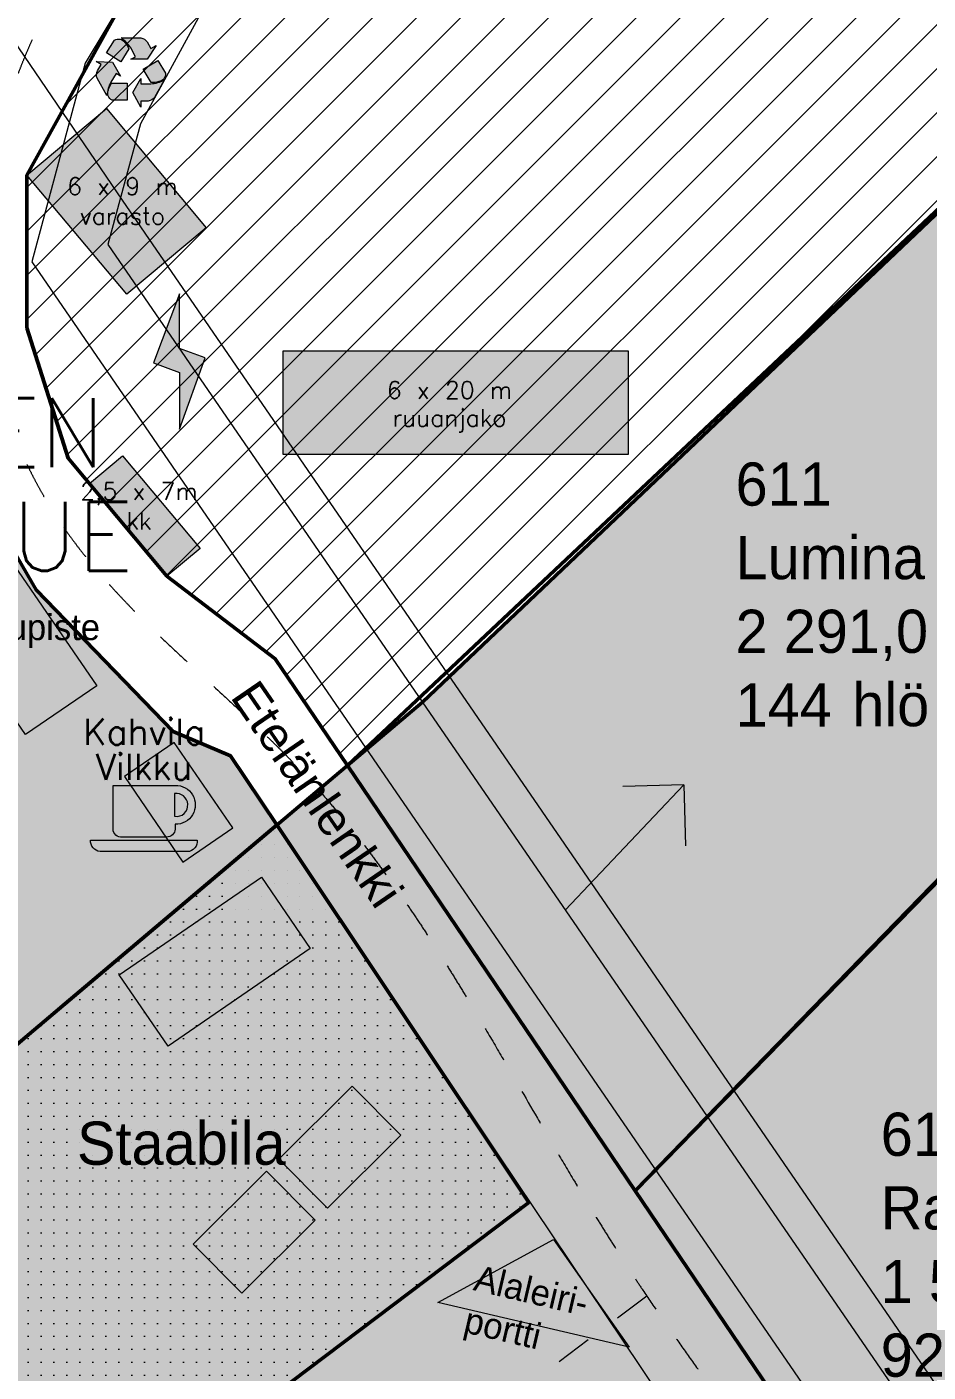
# Model space of a CAD drawing. Header units: millimetres. Extents: x 396621004 to 402046651, y 6785344214 to 6789799943.
# Drawn here: x 398865056 to 398917262, y 6786679741 to 6786757662 of the extents above; entities that cross this region are included whole.
import ezdxf
from ezdxf.enums import TextEntityAlignment as Align

# ---------------------------------------------------------------- set-up
doc = ezdxf.new("R2010")
doc.units = ezdxf.units.MM
doc.header["$MEASUREMENT"] = 0
doc.linetypes.add('Katkoviiva', pattern=[4233.333333, 2116.666667, -2116.666667])
for name, color, linetype, lineweight in [('01 Ilmakuva - tiet_Kynä_nro__2', 8, 'Continuous', 15), ('02 Johtolinjat_Kynä_nro__101', 252, 'Continuous', 15), ('02 Nimistö_Kynä_nro__41', 7, 'Continuous', 35), ('03 Alaleirit_Kynä_nro__1', 7, 'Continuous', 13), ('03 Alueiden rajat_Kynä_nro__1', 7, 'Continuous', 13), ('03 Alueiden rajat_Kynä_nro__19', 255, 'Continuous', 0), ('03 Bajamajat_Kynä_nro__1', 7, 'Continuous', 13), ('03 Ohjelmalaaksot_Kynä_nro__1', 7, 'Continuous', 13), ('03 Reitit_Kynä_nro__120', 7, 'Continuous', 20), ('03 Yhteisalueet_Kynä_nro__1', 7, 'Continuous', 13), ('04 Sähköt_Kynä_nro__1', 7, 'Continuous', 13), ('ARCHICAD-vyöhykeleimat_Kynä_nro__1', 7, 'Continuous', 13)]:
    doc.layers.add(name, color=color, linetype=linetype, lineweight=lineweight)
for name, color, linetype, lineweight, true_color in [('02 Tiet_Kynä_nro__102', 7, 'Continuous', 15, 0xcccccc), ('03 Alaleirit_Kynä_nro__201', 7, 'Continuous', 50, 0x992dbe), ('03 Alaleirit_Kynä_nro__208', 7, 'Continuous', 13, 0x992cbe), ('03 Alaleirit_Kynä_nro__241', 7, 'Continuous', 13, 0xca92de), ('03 Alueiden rajat_Kynä_nro__201', 7, 'Continuous', 50, 0x992dbe), ('03 Alueiden rajat_Kynä_nro__203', 7, 'Continuous', 50, 0xf6ea27), ('03 Alueiden rajat_Kynä_nro__223', 7, 'Continuous', 0, 0xf7f05d), ('03 Alueiden rajat_Kynä_nro__241', 7, 'Continuous', 13, 0xca92de), ('03 Alueiden rajat_Kynä_nro__4', 7, 'Continuous', 20, 0x029e21), ('03 Ohjelmalaaksot_Kynä_nro__203', 7, 'Continuous', 50, 0xf6ea27), ('03 Vyöhykkeet_Kynä_nro__203', 7, 'Continuous', 50, 0xf6ea27), ('04 Sähköt_Kynä_nro__203', 7, 'Continuous', 50, 0xf6ea27)]:
    doc.layers.add(name, color=color, linetype=linetype, lineweight=lineweight, true_color=true_color)
doc.layers.add('03 Alaleirit', color=7, linetype='Continuous')
doc.layers.add('03 Vyöhykkeet', color=7, linetype='Continuous')
doc.styles.add('LUOTU_TYYLI_5', font='')
doc.styles.get('LUOTU_TYYLI_5').set_extended_font_data('Arial')

# ---------------------------------------------------------------- blocks, each defined once
blk = doc.blocks.new('Lumina_611_1', base_point=(398913694, 6786724930))
at = {"layer": '03 Vyöhykkeet_Kynä_nro__203', "linetype": 'Continuous', "lineweight": 0, "true_color": 0xfefefe}
blk.add_hatch(color=7, dxfattribs=at).paths.add_polyline_path([(398887969, 6786718546), (398883622, 6786714876), (398900299, 6786690236), (398961493, 6786753150), (398942029, 6786769901)])
at = {"layer": '03 Vyöhykkeet_Kynä_nro__203', "color": 2, "linetype": 'Continuous', "lineweight": 50, "true_color": 0xf6ea27, "flags": 128}
blk.add_lwpolyline([(398887969, 6786718546), (398883622, 6786714876), (398900299, 6786690236), (398961493, 6786753150), (398942029, 6786769901)], close=True, dxfattribs=at)
at = {"layer": 'ARCHICAD-vyöhykeleimat_Kynä_nro__1', "color": 7, "lineweight": 13}
for tag, p in [('ROOM_NUMBER', (398906108, 6786732430)), ('ROOM_NAME', (398906108, 6786728171)), ('DUMMY_153', (398920032, 6786724250)), ('DUMMY_151', (398906108, 6786723903)), ('DUMMY_152', (398917113, 6786723901)), ('DUMMY_154', (398906108, 6786719636)), ('rivi_04b', (398911939, 6786719652))]:
    blk.add_attdef(tag, text='', height=2500, dxfattribs=at).set_placement(p, align=Align.TOP_LEFT)
blk = doc.blocks.new('Rannikkoseutu_612_19', base_point=(398926225, 6786687267))
at = {"layer": '03 Vyöhykkeet_Kynä_nro__203', "linetype": 'Continuous', "lineweight": 0, "true_color": 0xfefefe}
blk.add_hatch(color=7, dxfattribs=at).paths.add_polyline_path([(398900299, 6786690236), (398928472, 6786648613), (398933313, 6786652573), (398952990, 6786672637), (398918917, 6786709288)])
at = {"layer": '03 Vyöhykkeet_Kynä_nro__203', "color": 2, "linetype": 'Continuous', "lineweight": 50, "true_color": 0xf6ea27, "flags": 128}
blk.add_lwpolyline([(398900299, 6786690236), (398928472, 6786648613), (398933313, 6786652573), (398952990, 6786672637), (398918917, 6786709288)], close=True, dxfattribs=at)
at = {"layer": 'ARCHICAD-vyöhykeleimat_Kynä_nro__1', "color": 7, "lineweight": 13}
for tag, p in [('ROOM_NUMBER', (398914518, 6786694767)), ('ROOM_NAME', (398914518, 6786690508)), ('DUMMY_151', (398914518, 6786686240)), ('DUMMY_152', (398925621, 6786686237)), ('DUMMY_153_0', (398928540, 6786686586)), ('DUMMY_153_1', (398914518, 6786681972)), ('rivi_04b', (398918954, 6786681989))]:
    blk.add_attdef(tag, text='', height=2500, dxfattribs=at).set_placement(p, align=Align.TOP_LEFT)
blk = doc.blocks.new('Murtoviiva_18', base_point=(398896247, 6786706503))
at = {"layer": '03 Alaleirit_Kynä_nro__208', "color": 215, "linetype": 'Continuous', "lineweight": 13, "true_color": 0x992cbe}
for q in [(398899585, 6786713669), (398903217, 6786710233)]:
    blk.add_line((398903119, 6786713767), q, dxfattribs=at)
at = {"layer": '03 Alaleirit_Kynä_nro__208', "color": 215, "linetype": 'Continuous', "lineweight": 13, "true_color": 0x992cbe, "flags": 128}
blk.add_lwpolyline([(398896247, 6786706503), (398903119, 6786713767)], dxfattribs=at)

msp = doc.modelspace()

# ---------------------------------------------------------------- hatches: boundary and pattern name
at = {"layer": '03 Alaleirit_Kynä_nro__241', "linetype": 'Continuous', "lineweight": 0, "true_color": 0x322437}
msp.add_hatch(color=189, dxfattribs=at).paths.add_polyline_path([(398887969.44, 6786718546.03), (398942028.95, 6786769901.06), (399012795, 6786709000.82), (399036219.1, 6786706893.9), (399064770.14, 6786704325.83), (399063235.98, 6786694929.06), (399056927.08, 6786672088.72), (399055113.56, 6786659394.07), (399056975.33, 6786648901.29), (399061268.25, 6786621287.27), (399060008.25, 6786598059.23), (399053076.24, 6786567121.18), (399028604.2, 6786526335.12), (399000342.16, 6786517367.11), (398975280.12, 6786517347.11), (398920720.45, 6786540307.16), (398898617.1, 6786560341.75), (398870650.98, 6786583647.08), (398850636.67, 6786605592.1), (398822316.75, 6786642930.64), (398814969.45, 6786656931.07)])
at = {"layer": '03 Alueiden rajat_Kynä_nro__19', "linetype": 'Continuous', "lineweight": 0}
for points in [[(398865059.15, 6786749077.58), (398869658.27, 6786752930.9), (398875438.25, 6786746032.22), (398870839.13, 6786742178.9)], [(398879895.11, 6786738901.39), (398899894.93, 6786738901.39), (398899894.93, 6786732901.39), (398879895.11, 6786732901.39)], [(398868674.53, 6786731216.5), (398870590.83, 6786732822.05), (398875086.37, 6786727456.41), (398873170.07, 6786725850.86)], [(398869099.98, 6786719500.77), (398864978.35, 6786716670.2), (398859317.21, 6786724913.46), (398863438.84, 6786727744.04)], [(398873586.78, 6786716212.99), (398870701.64, 6786714231.59), (398874098.33, 6786709285.63), (398876983.47, 6786711267.03)], [(398881473.21, 6786704283.15), (398873229.94, 6786698622), (398870399.37, 6786702743.63), (398878642.64, 6786708404.78)], [(398879642.75, 6786692078.59), (398883897.73, 6786696308.85), (398886717.91, 6786693472.19), (398882462.92, 6786689241.93)], [(398874678.6, 6786687143.28), (398878933.58, 6786691373.54), (398881753.76, 6786688536.89), (398877498.78, 6786684306.63)]]:
    msp.add_hatch(color=255, dxfattribs=at).paths.add_polyline_path(points)
at = {"layer": '03 Alueiden rajat_Kynä_nro__223', "linetype": 'Continuous', "lineweight": 0, "true_color": 0x3d3c17}
msp.add_hatch(color=39, dxfattribs=at).paths.add_polyline_path([(398859244.55, 6786741710.23), (398854880.73, 6786742955.49), (398849758.62, 6786733328.28), (398848808.99, 6786729259.73), (398846907.31, 6786722521.61), (398862789.97, 6786697293.53), (398867262.85, 6786701068.83), (398879543.53, 6786711434.22), (398876854.75, 6786715443.15), (398873526.41, 6786716851.29), (398865589.59, 6786725044.14), (398860097.97, 6786734562.83)])
at = {"layer": '03 Alueiden rajat_Kynä_nro__241', "linetype": 'Continuous', "lineweight": 13, "true_color": 0xca92de}
h = msp.add_hatch(dxfattribs=at)
h.set_pattern_fill('Harkkomuuraus', color=191, style=0, pattern_type=2)
h.set_pattern_definition([(45, (1245072124.6, 6788065563.7), (-1272.7921724, 1272.7921724), [])])
h.paths.add_polyline_path([(398865059.15, 6786740229.31), (398867455.56, 6786732671.4), (398873170.07, 6786725850.86), (398879437.59, 6786721058.04), (398883621.66, 6786714876.33), (398942028.95, 6786769901.06), (398898941.88, 6786806981.16), (398886425.38, 6786786836.2), (398882426.95, 6786780341.57), (398877880.85, 6786772258.95), (398865059.15, 6786749077.58)])
h = msp.add_hatch(dxfattribs=at)
h.set_pattern_fill('Kipsi', color=191, style=0, pattern_type=2)
h.set_pattern_definition([(0, (1245072124.56, 6788065563.66), (0, 750), [0, -750])])
h.paths.add_polyline_path([(398879543.53, 6786711434.22), (398894123.29, 6786689570.47), (398858740.65, 6786662863.55), (398849786.09, 6786686317.73)])
at = {"layer": '03 Alueiden rajat_Kynä_nro__4', "linetype": 'Continuous', "lineweight": 20, "true_color": 0x029e21}
for points in [[(398872233.35, 6786756415.52), (398872536.82, 6786756582.75), (398872025.97, 6786755785.01), (398871086.1, 6786755783.33), (398871356.26, 6786755932.2), (398871074.83, 6786756442.91, 0.1040844), (398870510.85, 6786757019.86), (398871665.04, 6786757019.86, -0.2011953), (398872024.16, 6786756795.15)], [(398870490.75, 6786755639.91), (398869662.87, 6786756165.66), (398870129.06, 6786756897.12, -0.39588976), (398870736.4, 6786756761.49, -0.09096524), (398870969.43, 6786756390.98)], [(398869365.51, 6786755483.64), (398869069.82, 6786755664.26), (398870015.88, 6786755616.17), (398870483.37, 6786754800.81), (398870220.13, 6786754961.61), (398869916.16, 6786754463.98, 0.1040844), (398869694.77, 6786753688.14), (398869122.49, 6786754690.45, -0.2011953), (398869139.56, 6786755113.74)], [(398871800.42, 6786755205.83), (398872637.02, 6786755717.59), (398873088.44, 6786754976.91, -0.39588976), (398872699.21, 6786754491.37, -0.09096524), (398872263.93, 6786754445.32)], [(398871651.05, 6786753366.35), (398871651.05, 6786753019.86), (398871198.92, 6786753852.28), (398871651.05, 6786754676.26), (398871651.05, 6786754367.8), (398872234.18, 6786754367.8, 0.1040844), (398873011.67, 6786754583.3), (398872454.63, 6786753572.43, -0.2011953), (398872084.51, 6786753366.35)], [(398870856.46, 6786754398.15), (398870858.06, 6786753417.44), (398869990.66, 6786753417.44, -0.39588976), (398869778.62, 6786754002.5, -0.09096524), (398869965.83, 6786754398.15)]]:
    msp.add_hatch(color=104, dxfattribs=at).paths.add_polyline_path(points)
at = {"layer": '03 Ohjelmalaaksot_Kynä_nro__203', "linetype": 'Continuous', "lineweight": 50, "true_color": 0xf6ea27}
msp.add_hatch(color=2, dxfattribs=at).paths.add_polyline_path([(398895559.81, 6786687416.28), (398899941.08, 6786681187.31), (398888868.16, 6786683780.69)])
at = {"layer": '03 Yhteisalueet_Kynä_nro__1', "linetype": 'Continuous', "lineweight": 13}
h = msp.add_hatch(color=7, dxfattribs=at)
h.paths.add_polyline_path([(398870046.76, 6786713723.06), (398873647.81, 6786713723.06, -1.03588176), (398873647.81, 6786711473.49), (398873647.81, 6786711194.08, -0.3781467), (398873153.01, 6786710726.77), (398870569.05, 6786710726.77, -0.41790229), (398870046.76, 6786711194.08)])
h.paths.add_polyline_path([(398873614.92, 6786713248.5), (398873614.92, 6786711942.72, 0.50402572), (398874370.54, 6786712632.07, 0.45671698)], flags=0)
msp.add_hatch(color=7, dxfattribs=at).paths.add_polyline_path([(398868735.95, 6786710555.28), (398874916.19, 6786710555.28, -0.43669733), (398874359.41, 6786709887.15), (398869292.73, 6786709887.15, -0.37936776)])
at = {"layer": '04 Sähköt_Kynä_nro__203', "linetype": 'Continuous', "lineweight": 50, "true_color": 0xf6ea27}
msp.add_hatch(color=2, dxfattribs=at).paths.add_polyline_path([(398875387.76, 6786738488.07), (398873887.76, 6786739034.08), (398873887.76, 6786742202.57), (398872387.76, 6786738202.57), (398873887.76, 6786737640.07), (398873887.76, 6786734367.25)])

# ---------------------------------------------------------------- linework, layer by layer
at = {"layer": '01 Ilmakuva - tiet_Kynä_nro__2', "color": 8, "linetype": 'Continuous', "lineweight": 15, "flags": 128}
for points in [[(398914830.69, 6786834242.22), (398904323.37, 6786821707.17), (398899346.21, 6786814149.27), (398899065.27, 6786807367.16), (398882018.34, 6786779677.86), (398870325.3, 6786758711.16), (398865059.15, 6786749077.58), (398865059.15, 6786740229.31), (398867455.56, 6786732671.4), (398873170.07, 6786725850.86), (398879437.59, 6786721058.04), (398928471.78, 6786648612.8), (398969395.05, 6786592573.73), (398975662.58, 6786588333.93), (398985616.89, 6786588702.61), (398996124.21, 6786593126.74)], [(398860097.97, 6786734562.83), (398865589.59, 6786725044.14), (398873526.41, 6786716851.29), (398876854.75, 6786715443.15), (398920297.65, 6786650670.46), (398940684.07, 6786621364.97)]]:
    msp.add_lwpolyline(points, dxfattribs=at)
at = {"layer": '02 Johtolinjat_Kynä_nro__101', "color": 252, "linetype": 'Continuous', "lineweight": 15, "flags": 128}
msp.add_lwpolyline([(399109272.78, 6786429771.88), (399058116.67, 6786493566.47), (399008780.05, 6786556000.75), (398959923.57, 6786617394.8), (398915278.85, 6786682579.71), (398870592.01, 6786747634.6), (398826410.59, 6786812369.41), (398809723.57, 6786868842.33), (398803961.88, 6786888316.78), (398783779.1, 6786958692.88), (398742419.56, 6787103335.97), (398703073.24, 6787240347.32), (398683303.21, 6787308612.94), (398655707.72, 6787374548.02)], dxfattribs=at)
at = {"layer": '02 Tiet_Kynä_nro__102', "color": 254, "linetype": 'Continuous', "lineweight": 15, "true_color": 0xcccccc, "flags": 128}
for points in [[(398902085.55, 6786918979.08), (398913378.84, 6786903351.39), (398918643.55, 6786884757.13), (398921280.12, 6786874104.69), (398921205.8, 6786852910.65), (398919913.11, 6786840617.31), (398915651.19, 6786830444.08), (398905146.36, 6786819416.62), (398900323.11, 6786811302.02), (398898316.04, 6786805023.34), (398894833.53, 6786796705.46), (398887361.43, 6786785134.77), (398883370.63, 6786773583.08), (398871628.52, 6786752051.83)], [(398868426.08, 6786755554.96), (398865345.85, 6786744059.41), (398947735.77, 6786624090.41), (398952267.35, 6786611509.35), (398960667.59, 6786605105.1), (398989324.42, 6786580449.09), (399027879.2, 6786616335.65), (399053310.65, 6786631839.39), (399069106.66, 6786633246.42)], [(398871628.52, 6786752051.83), (398869752.54, 6786745050.58), (398951571.68, 6786626008.37), (398956053.59, 6786613867.21), (398963231.05, 6786608542.99), (398985686.4, 6786590275.39), (399001818.94, 6786599789.45), (399030774.78, 6786628331.64), (399050630.21, 6786641568.6)]]:
    msp.add_lwpolyline(points, dxfattribs=at)
msp.add_lwpolyline([(398909724.81, 6786829236.02), (398900413.34, 6786819546.04, 0.08128597), (398899313.81, 6786817950.08), (398895581.47, 6786810043.66, 0.03593805), (398895270.61, 6786809240.3), (398893591.51, 6786803761.03, -0.04118531), (398893225.79, 6786802844.53), (398889705.89, 6786795775.79, -0.0234306), (398889432.08, 6786795284.97), (398882644.96, 6786784355.52, 0.05818859), (398882052.8, 6786783095.96), (398878562.88, 6786772677.3, -0.05467426), (398878014.57, 6786771489.47), (398868426.08, 6786755554.96)], format="xyb", dxfattribs=at)
at = {"layer": '03 Alaleirit_Kynä_nro__201', "color": 215, "linetype": 'Continuous', "lineweight": 50, "true_color": 0x992dbe, "flags": 128}
msp.add_lwpolyline([(398887969.44, 6786718546.03), (398942028.95, 6786769901.06), (399012795, 6786709000.82), (399036219.1, 6786706893.9), (399064770.14, 6786704325.83), (399063235.98, 6786694929.06), (399056927.08, 6786672088.72), (399055113.56, 6786659394.07), (399056975.33, 6786648901.29), (399061268.25, 6786621287.27), (399060008.25, 6786598059.23), (399053076.24, 6786567121.18), (399028604.2, 6786526335.12), (399000342.16, 6786517367.11), (398975280.12, 6786517347.11), (398920720.45, 6786540307.16), (398898617.1, 6786560341.75), (398870650.98, 6786583647.08), (398850636.67, 6786605592.1), (398822316.75, 6786642930.64), (398814969.45, 6786656931.07)], close=True, dxfattribs=at)
at = {"layer": '03 Alueiden rajat_Kynä_nro__1', "color": 7, "linetype": 'Continuous', "lineweight": 13, "flags": 128}
for points in [[(398872233.35, 6786756415.52), (398872536.82, 6786756582.75), (398872025.97, 6786755785.01), (398871086.1, 6786755783.33), (398871356.26, 6786755932.2), (398871074.83, 6786756442.91, 0.1040844), (398870510.85, 6786757019.86), (398871665.04, 6786757019.86, -0.2011953), (398872024.16, 6786756795.15)], [(398870490.75, 6786755639.91), (398869662.87, 6786756165.66), (398870129.06, 6786756897.12, -0.39588976), (398870736.4, 6786756761.49, -0.09096524), (398870969.43, 6786756390.98)], [(398869365.51, 6786755483.64), (398869069.82, 6786755664.26), (398870015.88, 6786755616.17), (398870483.37, 6786754800.81), (398870220.13, 6786754961.61), (398869916.16, 6786754463.98, 0.1040844), (398869694.77, 6786753688.14), (398869122.49, 6786754690.45, -0.2011953), (398869139.56, 6786755113.74)], [(398871800.42, 6786755205.83), (398872637.02, 6786755717.59), (398873088.44, 6786754976.91, -0.39588976), (398872699.21, 6786754491.37, -0.09096524), (398872263.93, 6786754445.32)], [(398871651.05, 6786753366.35), (398871651.05, 6786753019.86), (398871198.92, 6786753852.28), (398871651.05, 6786754676.26), (398871651.05, 6786754367.8), (398872234.18, 6786754367.8, 0.1040844), (398873011.67, 6786754583.3), (398872454.63, 6786753572.43, -0.2011953), (398872084.51, 6786753366.35)], [(398870856.46, 6786754398.15), (398870858.06, 6786753417.44), (398869990.66, 6786753417.44, -0.39588976), (398869778.62, 6786754002.5, -0.09096524), (398869965.83, 6786754398.15)]]:
    msp.add_lwpolyline(points, format="xyb", close=True, dxfattribs=at)
for points in [[(398865059.15, 6786749077.58), (398869658.27, 6786752930.9), (398875438.25, 6786746032.22), (398870839.13, 6786742178.9)], [(398879895.11, 6786738901.39), (398899894.93, 6786738901.39), (398899894.93, 6786732901.39), (398879895.11, 6786732901.39)], [(398868674.53, 6786731216.5), (398870590.83, 6786732822.05), (398875086.37, 6786727456.41), (398873170.07, 6786725850.86)], [(398869099.98, 6786719500.77), (398864978.35, 6786716670.2), (398859317.21, 6786724913.46), (398863438.84, 6786727744.04)], [(398873586.78, 6786716212.99), (398870701.64, 6786714231.59), (398874098.33, 6786709285.63), (398876983.47, 6786711267.03)], [(398881473.21, 6786704283.15), (398873229.94, 6786698622), (398870399.37, 6786702743.63), (398878642.64, 6786708404.78)], [(398879642.75, 6786692078.59), (398883897.73, 6786696308.85), (398886717.91, 6786693472.19), (398882462.92, 6786689241.93)], [(398874678.6, 6786687143.28), (398878933.58, 6786691373.54), (398881753.76, 6786688536.89), (398877498.78, 6786684306.63)]]:
    msp.add_lwpolyline(points, close=True, dxfattribs=at)
at = {"layer": '03 Alueiden rajat_Kynä_nro__201', "color": 215, "linetype": 'Continuous', "lineweight": 50, "true_color": 0x992dbe, "flags": 128}
for points in [[(398865059.15, 6786740229.31), (398867455.56, 6786732671.4), (398873170.07, 6786725850.86), (398879437.59, 6786721058.04), (398883621.66, 6786714876.33), (398942028.95, 6786769901.06), (398898941.88, 6786806981.16), (398886425.38, 6786786836.2), (398882426.95, 6786780341.57), (398877880.85, 6786772258.95), (398865059.15, 6786749077.58)], [(398879543.53, 6786711434.22), (398894123.29, 6786689570.47), (398858740.65, 6786662863.55), (398849786.09, 6786686317.73)]]:
    msp.add_lwpolyline(points, close=True, dxfattribs=at)
at = {"layer": '03 Alueiden rajat_Kynä_nro__203', "color": 2, "linetype": 'Continuous', "lineweight": 50, "true_color": 0xf6ea27, "flags": 128}
msp.add_lwpolyline([(398859244.55, 6786741710.23), (398854880.73, 6786742955.49), (398849758.62, 6786733328.28), (398848808.99, 6786729259.73), (398846907.31, 6786722521.61), (398862789.97, 6786697293.53), (398867262.85, 6786701068.83), (398879543.53, 6786711434.22), (398876854.75, 6786715443.15), (398873526.41, 6786716851.29), (398865589.59, 6786725044.14), (398860097.97, 6786734562.83)], close=True, dxfattribs=at)
at = {"layer": '03 Ohjelmalaaksot_Kynä_nro__1', "color": 7, "linetype": 'Continuous', "lineweight": 13, "flags": 128}
msp.add_lwpolyline([(398895559.81, 6786687416.28), (398899941.08, 6786681187.31), (398888868.16, 6786683780.69)], close=True, dxfattribs=at)
at = {"layer": '03 Reitit_Kynä_nro__120', "color": 7, "linetype": 'Katkoviiva', "lineweight": 20}
msp.add_open_spline([(398901519.29, 6786925634.51), (398901519.29, 6786925634.51), (398903229.69, 6786921332.45), (398904741.05, 6786916958.1), (398905843.12, 6786913768.36), (398906833.59, 6786910539.58), (398908045.62, 6786907390.31), (398909145.62, 6786904532.11), (398910391.59, 6786901733.17), (398911585.35, 6786898912.6), (398914919.3, 6786891035.25), (398917836.11, 6786882933.56), (398918867.29, 6786874454.48), (398919502.73, 6786869229.45), (398919432.92, 6786863944.67), (398918867.29, 6786858709.38), (398918491.33, 6786855229.58), (398917922.76, 6786851768.94), (398916960.15, 6786848404.12), (398915760.13, 6786844209.42), (398914060.12, 6786840142.31), (398911460.62, 6786836641.3), (398909909.66, 6786834552.47), (398908098.46, 6786832678.68), (398906358.08, 6786830742.42), (398903359.3, 6786827406.12), (398900691.12, 6786823777.15), (398898638.58, 6786819792.51), (398896235.11, 6786815126.59), (398894783, 6786810048.99), (398893128.29, 6786805063.07), (398891833.29, 6786801161.02), (398890418.82, 6786797289.75), (398888440.84, 6786793688.75), (398885441.21, 6786788227.81), (398881221.03, 6786783558.25), (398877768.87, 6786778365.16), (398875875.3, 6786775516.65), (398874239.77, 6786772507.97), (398872496.32, 6786769564.52), (398870054.93, 6786765442.75), (398867411.07, 6786761431.59), (398865428.62, 6786757074.11), (398864106.06, 6786754167.09), (398863154.83, 6786751107.44), (398862715.7, 6786747946.74), (398861871.36, 6786741869.52), (398862996.05, 6786735645.8), (398866098.62, 6786730364.22), (398869760.48, 6786724130.55), (398875903.85, 6786719900.09), (398880887.66, 6786714621.47), (398888610.24, 6786706442.07), (398893314.61, 6786696002.57), (398899410.15, 6786686514.49), (398904257.26, 6786678969.68), (398909958.64, 6786672016.97), (398915019.51, 6786664612.2), (398919696.82, 6786657768.63), (398923821.78, 6786650561.97), (398928550.75, 6786643754.54), (398933374.53, 6786636810.63), (398938834.28, 6786630319.5), (398943427.47, 6786623222.48), (398945076.66, 6786620674.29), (398946627.05, 6786618062.13), (398948387.82, 6786615590.45), (398950384.13, 6786612788.11), (398952683.35, 6786610212.37), (398954668.62, 6786607402.23), (398957659.7, 6786603168.39), (398959978.43, 6786598472.36), (398963392.83, 6786594580.94), (398966814.04, 6786590681.77), (398971252.63, 6786587780.9), (398976276.69, 6786586524.52), (398982680.67, 6786584923.06), (398989440.59, 6786586164.56), (398995128.34, 6786589536.63), (399000542.63, 6786592746.56), (399004615.39, 6786597682.47), (399008956.65, 6786602269.62), (399016876.46, 6786610638.03), (399025886.49, 6786617865.74), (399034833.38, 6786625134.24), (399038904.81, 6786628441.9), (399042983.92, 6786631753.81), (399046627.66, 6786635524.99), (399050124.77, 6786639144.4), (399053260.57, 6786643155.61), (399055089.78, 6786647834.54), (399056550.17, 6786651570.09), (399057150.6, 6786655563.12), (399057808.3, 6786659526.25), (399059366.67, 6786668916.65), (399061455.26, 6786678208.21), (399063714.2, 6786687455.03), (399065874.43, 6786696297.79), (399068327.95, 6786705179.26), (399067840.78, 6786714245.1), (399067506.79, 6786720460.35), (399065843.16, 6786726496.6), (399064108.05, 6786732483.61), (399062048.62, 6786739589.7), (399059822.66, 6786746694.51), (399059123.86, 6786754052.88), (399058857.23, 6786756860.42), (399058809.86, 6786759683.34), (399058552.55, 6786762491.97), (399058033.44, 6786768158.38), (399056507.38, 6786773720.26), (399056609.81, 6786779401.5), (399056685.03, 6786783573.41), (399057619.55, 6786787692.86), (399057527.93, 6786791862.23), (399057404.01, 6786797500.63), (399055459.31, 6786802979.17), (399055781.2, 6786808598.89), (399056345.26, 6786818446.42), (399063621.42, 6786826141.94), (399069472.6, 6786834250.42), (399073828.03, 6786840286.11), (399077668.68, 6786846830.19), (399083675.87, 6786851166.39), (399088593.45, 6786854716.07), (399094487.23, 6786856560.86), (399099852.51, 6786859412.94), (399104378.31, 6786861818.77), (399108548.83, 6786864904.73), (399111798.17, 6786868861.08), (399113643.18, 6786871107.53), (399115138.02, 6786873624.19), (399116012.61, 6786876393.83), (399117439.32, 6786880911.92), (399117193.51, 6786885737.33), (399117329.2, 6786890488.89), (399117553.81, 6786898354.01), (399118737.55, 6786906153.35), (399120089.09, 6786913907.09), (399121393.77, 6786921391.99), (399122868.11, 6786928923.56), (399126338.12, 6786935665.81), (399128227.85, 6786939337.56), (399130666.53, 6786942684.64), (399133267.5, 6786945896.08), (399139653.4, 6786953780.81), (399146809.4, 6786960997.45), (399153641.6, 6786968501.83), (399159083.51, 6786974479.14), (399164280.06, 6786980692.52), (399170131.72, 6786986266.85), (399175199.91, 6786991094.84), (399180685.62, 6786995482.22), (399186739.36, 6786998994.73), (399192202.44, 6787002164.52), (399198071.62, 6787004831.06), (399204360.61, 6787005258.07), (399206814.91, 6787005424.71), (399209272.79, 6787005282.24), (399211726.15, 6787005070.35), (399221535.86, 6787004223.14), (399231354.4, 6787003512.65), (399241191.54, 6787003124.66), (399250279.49, 6787002766.22), (399259381.49, 6787002884.37), (399268470.54, 6787002555.48), (399284960.48, 6787001958.79), (399301376.4, 6787000219.34), (399317834.43, 6786998994.99), (399326802.89, 6786998327.8), (399335863.41, 6786997983.32), (399344512.61, 6786995561.65), (399346482.79, 6786995010.02), (399348748.5, 6786994234.65), (399349853.36, 6786995815.97), (399350708.77, 6786997040.27), (399350083.57, 6786998583.44), (399349462.85, 6787000003.24), (399345803.84, 6787008372.54), (399341500.81, 6787016474.89), (399338790.38, 6787025190.08), (399336295.62, 6787033211.84), (399334968.91, 6787041577.72), (399335102.73, 6787049978.11), (399335159.48, 6787053540.55), (399335452.06, 6787057092.48), (399335627.56, 6787060651.71), (399335868.2, 6787065532.05), (399335714.85, 6787070422.59), (399335811.98, 6787075308.19), (399335971.12, 6787083312.95), (399336683.7, 6787091395.17), (399334721.24, 6787099130.21), (399333188.86, 6787105170.11), (399330013.84, 6787110619.11), (399326201.48, 6787115559.88), (399318816.91, 6787125130.19), (399309159.69, 6787132608.44), (399300267.09, 6787140822.96), (399293221.58, 6787147331.25), (399286612.04, 6787154290.44), (399279923.56, 6787161166.49), (399271929, 6787169385.25), (399263871.07, 6787177546.82), (399256360.09, 6787186207.46), (399250698.25, 6787192735.91), (399245335.57, 6787199524.24), (399239382.76, 6787205786.15), (399235170.55, 6787210217.07), (399230705.14, 6787214404.53), (399225967.6, 6787218268.36), (399216737.8, 6787225795.96), (399206035.65, 6787232178.03), (399201084.35, 6787242889.82), (399198304.5, 6787248903.84), (399197629.69, 6787255588.62), (399197240.9, 6787262227.74), (399196877.3, 6787268436.68), (399196625.59, 6787274661.46), (399197023.81, 6787280867.52), (399197603.11, 6787289895.54), (399199397.93, 6787298797.07), (399200016.2, 6787307823.04), (399200566.23, 6787315852.81), (399200131.3, 6787323926.33), (399200898.01, 6787331936.12), (399201828.35, 6787341655.34), (399204305.79, 6787351144.23), (399205951.05, 6787360772.7), (399208161.51, 6787373708.8), (399208936.17, 6787386989.33), (399205647.17, 6787399656.25), (399203326.37, 6787408594.33), (399198901.86, 6787416881.24), (399196949.38, 6787425902.99), (399196357.53, 6787428637.7), (399195974.68, 6787431414.8), (399195262.35, 6787434119.77), (399194062.54, 6787438675.84), (399191864.31, 6787442888.43), (399190090.52, 6787447258.16), (399186457.08, 6787456209.15), (399184332.92, 6787465673.78), (399182204.97, 6787475106.15), (399179649.83, 6787486432.07), (399176891.7, 6787497712.08), (399174454.99, 6787509064.23), (399173053.23, 6787515594.78), (399171619.98, 6787522122.88), (399170619.04, 6787528726.8), (399169461.53, 6787536363.69), (399168621.38, 6787544288.42), (399163795.77, 6787550208.12), (399156238.74, 6787559478.51), (399142747.58, 6787558923.9), (399130536.2, 6787560119.35), (399112051.1, 6787561928.98), (399094098.81, 6787568153.03), (399075542.76, 6787568276.37), (399073096.5, 6787568292.63), (399070651.97, 6787568262.93), (399068206.65, 6787568325.2), (399062343.21, 6787568474.49), (399056554.08, 6787569589.12), (399050747.1, 6787570428.47), (399047444.38, 6787570905.84), (399043961.78, 6787571414.27), (399042002.36, 6787574027.02), (399039345.22, 6787577570.1), (399041470.77, 6787582346.93), (399041825.33, 6787586899.95), (399042158.97, 6787591184.15), (399041025.7, 6787595408.5), (399039934.6, 6787599578.56), (399039330.16, 6787601888.68), (399038876.89, 6787603612.27), (399038876.89, 6787603612.27)], degree=3, knots=[0, 0, 0, 0, 1, 1, 1, 2, 2, 2, 3, 3, 3, 4, 4, 4, 5, 5, 5, 6, 6, 6, 7, 7, 7, 8, 8, 8, 9, 9, 9, 10, 10, 10, 11, 11, 11, 12, 12, 12, 13, 13, 13, 14, 14, 14, 15, 15, 15, 16, 16, 16, 17, 17, 17, 18, 18, 18, 19, 19, 19, 20, 20, 20, 21, 21, 21, 22, 22, 22, 23, 23, 23, 24, 24, 24, 25, 25, 25, 26, 26, 26, 27, 27, 27, 28, 28, 28, 29, 29, 29, 30, 30, 30, 31, 31, 31, 32, 32, 32, 33, 33, 33, 34, 34, 34, 35, 35, 35, 36, 36, 36, 37, 37, 37, 38, 38, 38, 39, 39, 39, 40, 40, 40, 41, 41, 41, 42, 42, 42, 43, 43, 43, 44, 44, 44, 45, 45, 45, 46, 46, 46, 47, 47, 47, 48, 48, 48, 49, 49, 49, 50, 50, 50, 51, 51, 51, 52, 52, 52, 53, 53, 53, 54, 54, 54, 55, 55, 55, 56, 56, 56, 57, 57, 57, 58, 58, 58, 59, 59, 59, 60, 60, 60, 61, 61, 61, 62, 62, 62, 63, 63, 63, 64, 64, 64, 65, 65, 65, 66, 66, 66, 67, 67, 67, 68, 68, 68, 69, 69, 69, 70, 70, 70, 71, 71, 71, 72, 72, 72, 73, 73, 73, 74, 74, 74, 75, 75, 75, 76, 76, 76, 77, 77, 77, 78, 78, 78, 79, 79, 79, 80, 80, 80, 81, 81, 81, 82, 82, 82, 83, 83, 83, 84, 84, 84, 85, 85, 85, 86, 86, 86, 87, 87, 87, 88, 88, 88, 89, 89, 89, 90, 90, 90, 91, 91, 91, 92, 92, 92, 92], dxfattribs=at)
msp.add_open_spline([(398900970.84, 6786684139.43), (398900970.84, 6786684139.43), (398865799.88, 6786657912.43), (398865799.88, 6786657912.43)], degree=3, dxfattribs=at)
at = {"layer": '03 Vyöhykkeet', "color": 7, "linetype": 'Continuous', "lineweight": 0, "true_color": 0xfefefe, "flags": 128}
for points in [[(398887969.44, 6786718546.03), (398883621.66, 6786714876.33), (398900299.18, 6786690236.23), (398961493.32, 6786753150.31), (398942028.95, 6786769901.06)], [(398900299.18, 6786690236.23), (398928471.78, 6786648612.8), (398933313.44, 6786652573.07), (398952989.65, 6786672637.47), (398918916.74, 6786709288.33)]]:
    msp.add_lwpolyline(points, close=True, dxfattribs=at)
at = {"layer": '03 Yhteisalueet_Kynä_nro__1', "color": 7, "linetype": 'Continuous', "lineweight": 13, "flags": 128}
for points in [[(398870046.76, 6786713723.06), (398873647.81, 6786713723.06, -1.03588176), (398873647.81, 6786711473.49), (398873647.81, 6786711194.08, -0.3781467), (398873153.01, 6786710726.77), (398870569.05, 6786710726.77, -0.41790229), (398870046.76, 6786711194.08)], [(398873614.92, 6786713248.5), (398873614.92, 6786711942.72, 0.50402572), (398874370.54, 6786712632.07, 0.45671698)], [(398868735.95, 6786710555.28), (398874916.19, 6786710555.28, -0.43669733), (398874359.41, 6786709887.15), (398869292.73, 6786709887.15, -0.37936776)]]:
    msp.add_lwpolyline(points, format="xyb", close=True, dxfattribs=at)
at = {"layer": '04 Sähköt_Kynä_nro__1', "color": 7, "linetype": 'Continuous', "lineweight": 13, "flags": 128}
msp.add_lwpolyline([(398875387.76, 6786738488.07), (398873887.76, 6786739034.08), (398873887.76, 6786742202.57), (398872387.76, 6786738202.57), (398873887.76, 6786737640.07), (398873887.76, 6786734367.25)], close=True, dxfattribs=at)

# ---------------------------------------------------------------- block references
at = {"layer": '03 Alaleirit', "color": 215, "linetype": 'Continuous', "lineweight": 13, "true_color": 0x992cbe}
msp.add_blockref('Murtoviiva_18', (398896246.52, 6786706503.34), dxfattribs=at)
at = {"layer": '03 Vyöhykkeet', "color": 7, "linetype": 'Continuous', "lineweight": 13}
ref = msp.add_blockref('Lumina_611_1', (398913694.48, 6786724930.04), dxfattribs=at)
ref.add_attrib('ROOM_NAME', 'Lumina ', dxfattribs={"layer": 'ARCHICAD-vyöhykeleimat_Kynä_nro__1', "color": 7, "lineweight": 13, "height": 2500}).set_placement((398906108.43, 6786728171.25), align=Align.TOP_LEFT)
ref.add_attrib('ROOM_NUMBER', '611', dxfattribs={"layer": 'ARCHICAD-vyöhykeleimat_Kynä_nro__1', "color": 7, "lineweight": 13, "height": 2500}).set_placement((398906108.43, 6786732430.07), align=Align.TOP_LEFT)
ref.add_attrib('rivi_04b', ' hlö', dxfattribs={"layer": 'ARCHICAD-vyöhykeleimat_Kynä_nro__1', "color": 7, "lineweight": 13, "height": 2500}).set_placement((398911939.02, 6786719652.43), align=Align.TOP_LEFT)
ref.add_attrib('DUMMY_151', '2\xa0291,0 ', dxfattribs={"layer": 'ARCHICAD-vyöhykeleimat_Kynä_nro__1', "color": 7, "lineweight": 13, "height": 2500}).set_placement((398906108.43, 6786723903.02), align=Align.TOP_LEFT)
ref.add_attrib('DUMMY_154', '144 ', dxfattribs={"layer": 'ARCHICAD-vyöhykeleimat_Kynä_nro__1', "color": 7, "lineweight": 13, "height": 2500}).set_placement((398906108.43, 6786719635.96), align=Align.TOP_LEFT)
ref = msp.add_blockref('Rannikkoseutu_612_19', (398926224.69, 6786687266.54), dxfattribs=at)
ref.add_attrib('ROOM_NAME', 'Rannikkoseutu ', dxfattribs={"layer": 'ARCHICAD-vyöhykeleimat_Kynä_nro__1', "color": 7, "lineweight": 13, "height": 2500}).set_placement((398914517.59, 6786690507.75), align=Align.TOP_LEFT)
ref.add_attrib('ROOM_NUMBER', '612', dxfattribs={"layer": 'ARCHICAD-vyöhykeleimat_Kynä_nro__1', "color": 7, "lineweight": 13, "height": 2500}).set_placement((398914517.59, 6786694766.58), align=Align.TOP_LEFT)
ref.add_attrib('rivi_04b', ' hlö', dxfattribs={"layer": 'ARCHICAD-vyöhykeleimat_Kynä_nro__1', "color": 7, "lineweight": 13, "height": 2500}).set_placement((398918954.07, 6786681988.93), align=Align.TOP_LEFT)
ref.add_attrib('DUMMY_151', '1\xa0524,0 ', dxfattribs={"layer": 'ARCHICAD-vyöhykeleimat_Kynä_nro__1', "color": 7, "lineweight": 13, "height": 2500}).set_placement((398914517.59, 6786686239.52), align=Align.TOP_LEFT)
ref.add_attrib('DUMMY_152', 'm', dxfattribs={"layer": 'ARCHICAD-vyöhykeleimat_Kynä_nro__1', "color": 7, "lineweight": 13, "height": 2500}).set_placement((398925621.19, 6786686237.16), align=Align.TOP_LEFT)
ref.add_attrib('DUMMY_153', '2', dxfattribs={"layer": 'ARCHICAD-vyöhykeleimat_Kynä_nro__1', "color": 7, "lineweight": 13, "height": 2500}).set_placement((398928540.02, 6786686586.39), align=Align.TOP_LEFT)
ref.add_attrib('DUMMY_153_1', '92 ', dxfattribs={"layer": 'ARCHICAD-vyöhykeleimat_Kynä_nro__1', "color": 7, "lineweight": 13, "height": 2500}).set_placement((398914517.59, 6786681972.46), align=Align.TOP_LEFT)

# ---------------------------------------------------------------- texts
at = {"layer": '02 Nimistö_Kynä_nro__41', "color": 7, "linetype": 'Continuous', "lineweight": 35, "insert": (398876770.32, 6786718841.76), "char_height": 2000, "attachment_point": 7, "rotation": 304.4855531, "style": 'LUOTU_TYYLI_5'}
msp.add_mtext('\\A1;{\\pql;\\fArial|b0|i0|c0|p34;Etelänlenkki}', dxfattribs=at)
at = {"layer": '03 Alaleirit_Kynä_nro__1', "color": 7, "linetype": 'Continuous', "lineweight": 13, "char_height": 1000, "attachment_point": 2}
for s, insert, line_spacing_factor in [('\\A1;{\\pqc;\\Ftxt.shx;6 x 9 m \\P\\pqc;\\Ftxt.shx;varasto}', (398870592.01, 6786748928.72), 1.030513), ('\\A1;{\\pqc;\\Ftxt.shx;6 x 20 m \\P\\pqc;\\Ftxt.shx;ruuanjako}', (398889537, 6786737126.84), 0.969461), ('\\A1;{\\pqc;\\Ftxt.shx;2,5 x 7m \\P\\pqc;\\Ftxt.shx;kk}', (398871551.4, 6786731263.8), 1.023529)]:
    msp.add_mtext(s, dxfattribs=dict(at, insert=insert, line_spacing_factor=line_spacing_factor))
at = {"layer": '03 Alueiden rajat_Kynä_nro__1', "color": 7, "linetype": 'Continuous', "lineweight": 13, "insert": (398855870.56, 6786736159.93), "char_height": 4000, "attachment_point": 2, "line_spacing_factor": 0.900349}
msp.add_mtext('\\A1;{\\pqc;\\Ftxt.shx;ETELÄINEN\\P\\pqc;\\Ftxt.shx;YHTEISALUE}', dxfattribs=at)
at = {"layer": '03 Alueiden rajat_Kynä_nro__1', "color": 7, "lineweight": 13, "attachment_point": 7}
for s, insert, char_height in [('{Palvelupiste}', (398858478.54, 6786721688.11), 1500), ('{Staabila}', (398867958.77, 6786691715.26), 2500)]:
    msp.add_mtext(s, dxfattribs=dict(at, insert=insert, char_height=char_height))
at = {"layer": '03 Bajamajat_Kynä_nro__1', "color": 7, "linetype": 'Continuous', "lineweight": 13, "insert": (398871847.29, 6786717580.72), "char_height": 1500, "attachment_point": 2, "line_spacing_factor": 0.813275}
msp.add_mtext('\\A1;{\\pqc;\\Ftxt.shx;Kahvila\\P\\pqc;\\Ftxt.shx;Vilkku}', dxfattribs=at)
at = {"layer": '03 Ohjelmalaaksot_Kynä_nro__1', "color": 7, "lineweight": 13, "insert": (398890182.82, 6786681624.08), "char_height": 1500, "attachment_point": 7, "rotation": 346.8183809}
msp.add_mtext('{Alaleiri-^Mportti}', dxfattribs=at)

doc.saveas('drawing.dxf')
